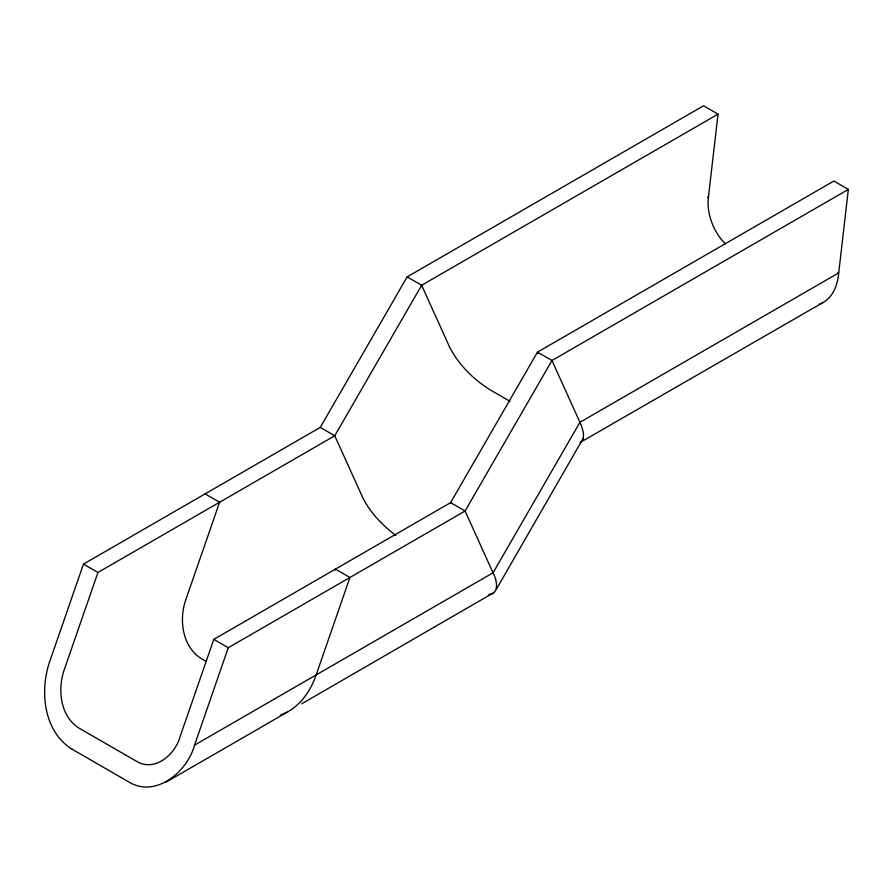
<?xml version="1.0" encoding="UTF-8"?>
<svg xmlns="http://www.w3.org/2000/svg" width="893" height="893" viewBox="0 0 893 893"><rect width="100%" height="100%" fill="white"/><g stroke="black" fill="none" stroke-linecap="round" stroke-linejoin="round"><path stroke-width="1.34" d="M725.429 243.878A40.955 26.757 67.6 0 1 708.372 197.654L718.017 114.148L703.539 105.787L407.152 276.897L320.263 427.401L83.462 564.119L49.707 661.534C39.526 691.003 43.511 731.523 72.121 749.216M718.017 114.148L421.641 285.258L334.752 435.762L97.94 572.48L64.196 669.895C57.487 689.474 60.088 715.929 78.818 728.007L136.741 761.45C155.103 772.199 175.307 754.306 180.04 736.781L213.795 639.366L450.597 502.647L537.486 352.143L833.872 181.033L848.35 189.394L838.706 272.901A61.371 38.622 64.9 0 1 819.417 304.178M580.204 442.682C586.4 437.592 582.415 428.35 579.925 422.311L551.974 360.504L537.486 352.143L538.066 353.438M72.233 749.283L129.452 782.324C155.672 797.895 187.251 772.144 194.529 745.142L228.273 647.726L465.086 511.008L551.974 360.504L848.35 189.394M335.087 570.147L335.433 569.131L349.922 577.492L316.167 674.918C310.987 689.82 301.689 703.93 287.736 711.866L166.087 782.101M583.073 438.586L496.519 588.978M488.862 594.492C500.035 593.756 496.709 579.334 493.036 572.804L465.086 511.008L450.597 502.647L450.887 503.284M494.376 592.316L301.7 703.807M581.265 441.823L823.033 302.493M194.529 745.142L493.036 572.804L579.925 422.311L838.706 272.901L837.801 272.376M287.736 711.866L280.257 715.148M707.468 197.13L708.372 197.654M407.152 276.897L421.641 285.258L449.592 347.053C458.689 364.869 473.558 379.503 490.436 390.029L510.048 401.348M320.263 427.401L334.752 435.762L362.703 497.557C370.238 512.749 382.438 525.218 395.811 535.432M205.1 493.885L219.589 502.246L185.833 599.672C178.087 621.349 183.065 651.488 206.495 661.255M83.462 564.119L97.94 572.48M213.795 639.366L228.273 647.726"/></g></svg>
